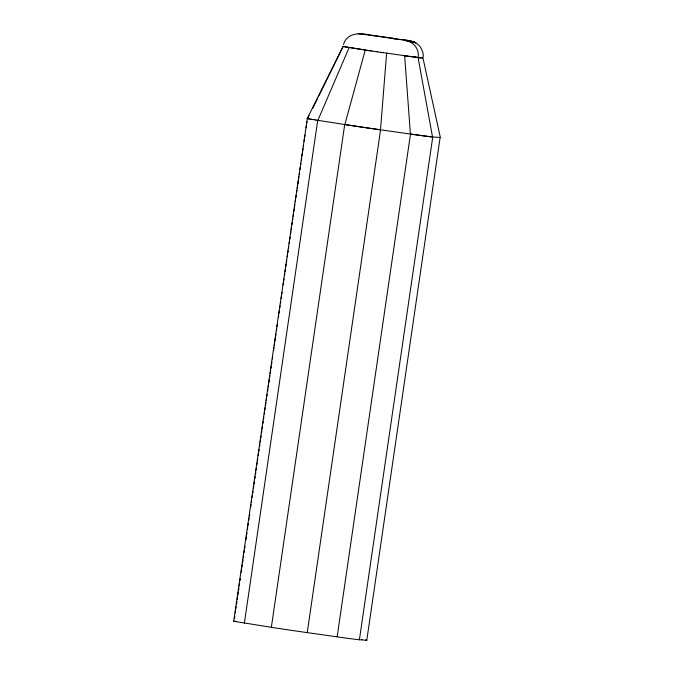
<?xml version="1.0" encoding="UTF-8"?>
<svg xmlns="http://www.w3.org/2000/svg" width="674" height="674" viewBox="0 0 674 674"><rect width="100%" height="100%" fill="white"/><g stroke="black" fill="none" stroke-linecap="round" stroke-linejoin="round"><path stroke-width="1.01" d="M417.627 57.349C427.543 61.578 422.135 48.359 418.899 45.284C411.89 38.233 400.297 40.785 391.594 38.022L368.712 34.762C359.225 32.655 346.495 33.161 343.538 44.56M307.336 118.472L233.659 621.26L271.352 627.317A36.758 0.447 8.3 0 0 307.226 632.625L337.143 636.846A35.292 0.43 8.3 0 0 359.402 639.761L432.75 136.957A35.292 0.43 8.3 0 1 410.491 134.05L380.498 129.812L386.632 53.103L408.124 56.212M234.527 618.134L234.83 616.053M235.285 612.927L235.588 610.846M235.9 608.765L236.203 606.684M236.507 604.595L236.962 601.478M237.265 599.397L237.568 597.316M237.871 595.226L238.326 592.109M238.63 590.028L238.933 587.939M239.236 585.858L239.54 583.777M239.995 580.659L240.298 578.57M241.208 572.327L241.663 569.201M241.974 567.12L242.278 565.039M242.581 562.959L243.036 559.833M243.339 557.752L243.643 555.671M244.098 552.545L244.401 550.464M244.704 548.383L245.007 546.302M245.917 540.059L246.372 536.934M246.676 534.853L246.979 532.772M247.434 529.646L247.746 527.565M248.049 525.484L248.352 523.403M248.807 520.277L249.11 518.196M249.414 516.115L249.717 514.035M250.779 506.747L251.082 504.666M251.385 502.585L251.688 500.496M252.143 497.378L252.447 495.297M252.75 493.216L253.053 491.127M253.508 488.01L253.82 485.929M254.123 483.839L254.427 481.758M254.882 478.641L255.185 476.56M255.488 474.471L255.791 472.39M256.095 470.309L256.398 468.228M256.853 465.102L257.156 463.021M257.46 460.94L257.763 458.859M258.218 455.734L258.521 453.653M258.824 451.572L259.128 449.491M259.583 446.365L259.894 444.284M260.198 442.203L260.501 440.122M260.804 438.041L261.108 435.96M261.563 432.834L261.866 430.753M262.169 428.672L262.472 426.591M262.927 423.466L263.231 421.385M263.534 419.304L263.837 417.223M264.292 414.097L264.596 412.016M264.899 409.935L265.202 407.854M265.505 405.765L265.969 402.648M266.272 400.567L266.575 398.486M266.879 396.396L267.182 394.315M267.637 391.198L267.94 389.117M268.244 387.028L268.547 384.947M268.85 382.866L269.305 379.74M269.608 377.659L269.912 375.578M270.215 373.497L270.67 370.371M270.973 368.29L271.277 366.209M271.588 364.128L271.892 362.048M272.347 358.922L272.65 356.841M273.56 350.598L274.015 347.472M274.318 345.391L274.621 343.31M274.925 341.229L275.38 338.104M275.683 336.023L275.986 333.942M276.441 330.816L276.744 328.735M277.048 326.654L277.351 324.573M278.421 317.286L278.724 315.205M279.028 313.124L279.331 311.043M279.786 307.917L280.089 305.836M280.392 303.755L280.696 301.666M281.151 298.548L281.454 296.467M281.757 294.386L282.061 292.297M283.122 285.018L283.425 282.928M283.737 280.847L284.04 278.766M284.495 275.641L284.799 273.56M285.102 271.479L285.405 269.398M285.86 266.272L286.164 264.191M286.467 262.11L286.77 260.029M287.225 256.904L287.528 254.823M287.832 252.742L288.135 250.661M288.438 248.58L288.742 246.499M289.197 243.373L289.508 241.292M289.812 239.211L290.115 237.13M290.57 234.004L290.873 231.923M291.176 229.842L291.48 227.761M291.935 224.636L292.238 222.555M292.541 220.474L292.845 218.393M293.148 216.312L293.451 214.222M293.906 211.105L294.209 209.024M294.513 206.943L294.816 204.854M295.271 201.737L295.583 199.656M295.886 197.566L296.189 195.485M296.644 192.368L296.948 190.287M297.251 188.198L297.554 186.117M297.857 184.036L298.312 180.918M298.616 178.829L298.919 176.748M299.222 174.667L299.526 172.586M299.981 169.46L300.284 167.379M300.587 165.298L300.89 163.218M301.345 160.092L301.657 158.011M301.96 155.93L302.264 153.849M302.567 151.768L303.022 148.642M303.325 146.561L303.629 144.48M304.084 141.355L304.387 139.274M304.69 137.193L304.993 135.112M306.055 127.824L306.358 125.743M306.662 123.662L306.965 121.581M244.384 623.105L317.732 120.301L344.844 124.538A36.539 0.447 8.3 0 0 380.498 129.812M271.352 627.317L344.709 124.513A36.758 0.447 8.3 0 0 380.574 129.821L307.226 632.625M337.143 636.846L410.491 134.05M359.402 639.761L366.782 640.292L440.13 137.496L432.531 136.932A35.065 0.43 8.3 0 1 410.407 134.033L404.627 55.639M344.844 124.538L365.274 49.943M308.111 117.554L309.037 115.675M312.728 108.177L317.808 97.873M318.726 96.003L343.192 46.337L307.243 118.489M233.659 621.26L235.942 621.386M422.75 57.72L422.135 57.678M422.935 57.846L440.341 137.488L439.869 137.386M360.076 33.86L409.935 40.895L415.799 42.866M307.647 118.489L307.108 118.439L307.723 118.624M366.782 640.292L365.535 639.997M409.539 41.653L414.089 41.982L405.858 40.6L409.539 41.653A14.921 14.659 -85.4 0 1 418.209 57.509L422.48 57.644M358.239 33.708L360.076 33.869M404.847 40.474L409.935 40.895L415.681 42.85M417.829 57.459L415.546 57.113M417.282 57.4L411.089 56.633M408.983 41.358L414.106 41.982M414.569 56.987L415.748 57.223M414.771 57.096L409.455 56.313M411.098 56.616L406.312 55.875M404.821 55.765L406.506 56.001M382.984 52.589L386.842 53.212M381.105 52.319L383.186 52.69M377.322 51.763L381.307 52.42M375.452 51.485L377.524 51.89M371.795 50.946L375.654 51.62M370.051 50.676L372.006 51.072M366.985 50.289L370.253 50.811L349.208 47.424L317.884 120.326L315.82 120.006M349.41 47.534L365.485 50.07M349.41 47.559L347.034 47.087M361.525 639.348L362.502 639.5M348.281 47.374L346.099 46.927M314.067 119.728L315.98 120.023M312.475 119.467L314.236 119.745M311.076 119.239L312.66 119.492M345.273 46.792L346.31 47.062M309.872 119.028L311.27 119.264M344.566 46.675L345.476 46.902M308.861 118.851L310.074 119.062M343.984 46.573L344.776 46.801M308.069 118.708L309.08 118.885M343.521 46.481L344.187 46.675L343.125 46.447M307.496 118.59L308.288 118.742M343.403 46.548L342.923 46.337M392.251 38.123L393.961 38.915M418.023 57.383L432.531 136.932"/></g></svg>
